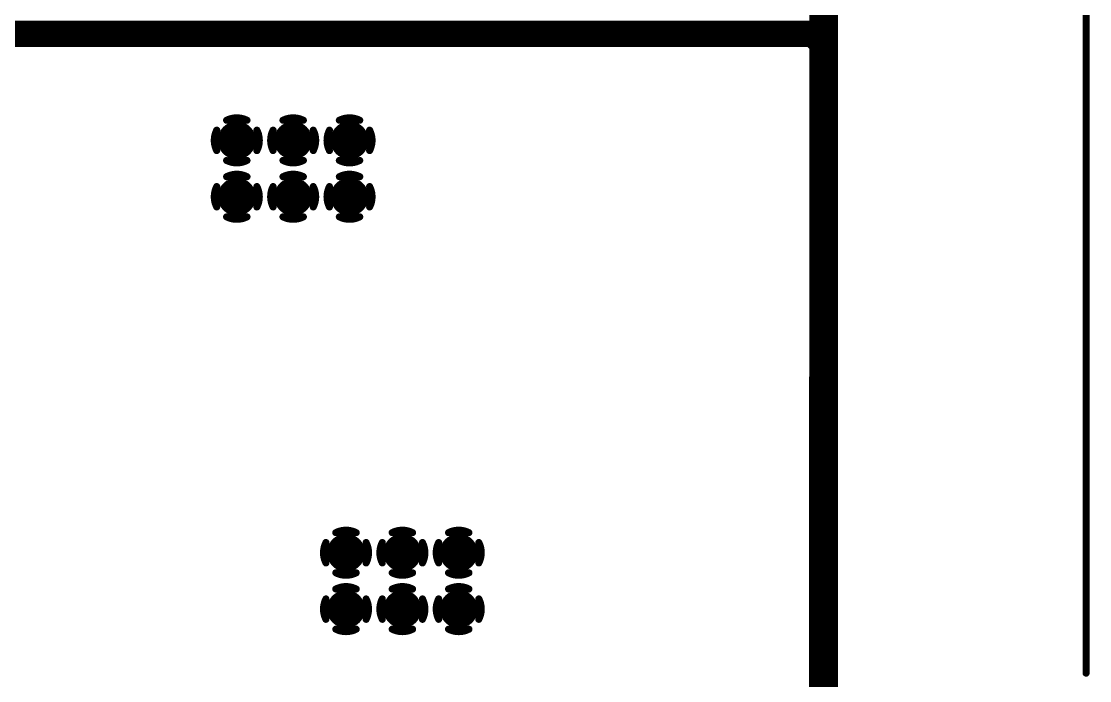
# Model space of a CAD drawing. Header units: millimetres. Extents: x 6.83 to 16.18, y 4.59 to 12.3.
# Drawn here: x 14.631 to 16.147, y 8.739 to 9.674 of the extents above; entities that cross this region are included whole.
import ezdxf

# ---------------------------------------------------------------- set-up
doc = ezdxf.new("R2010")
doc.units = ezdxf.units.MM
doc.header["$MEASUREMENT"] = 0
for name, color, linetype in [('BottomLayer', 5, 'Continuous'), ('BottomSolder', 6, 'Continuous'), ('InternalPlane1', 76, 'Continuous'), ('InternalPlane2', 16, 'Continuous'), ('KeepOutLayer', 6, 'Continuous'), ('Mechanical1', 6, 'Continuous'), ('MultiLayer', 9, 'Continuous'), ('TopLayer', 1, 'Continuous'), ('TopOverlay', 2, 'Continuous'), ('TopSolder', 216, 'Continuous'), ('ViaHoleLayer', 16, 'Continuous')]:
    doc.layers.add(name, color=color, linetype=linetype)

msp = doc.modelspace()

# ---------------------------------------------------------------- linework, layer by layer
at = {"layer": 'BottomLayer'}
for p, q in [((15.7548, 12.1732), (15.7548, 9.6739)), ((15.7548, 9.6739), (13.3626, 9.6739)), ((13.4077, 9.644), (15.7417, 9.644)), ((15.7417, 9.644), (15.7501, 9.6356)), ((15.7501, 9.6356), (15.7493, 4.9403))]:
    msp.add_line(p, q, dxfattribs=at)
at = {"layer": 'BottomLayer', "const_width": 0.015}
for points in [[(14.9294, 9.5053, 1), (14.9444, 9.5053, 1)], [(15.0094, 9.5053, 1), (15.0244, 9.5053, 1)], [(15.0894, 9.5053, 1), (15.1044, 9.5053, 1)], [(14.9294, 9.4253, 1), (14.9444, 9.4253, 1)], [(15.0094, 9.4253, 1), (15.0244, 9.4253, 1)], [(15.0894, 9.4253, 1), (15.1044, 9.4253, 1)], [(15.0844, 8.9203, 1), (15.0994, 8.9203, 1)], [(15.1644, 8.9203, 1), (15.1794, 8.9203, 1)], [(15.2444, 8.9203, 1), (15.2594, 8.9203, 1)], [(15.0844, 8.8403, 1), (15.0994, 8.8403, 1)], [(15.1644, 8.8403, 1), (15.1794, 8.8403, 1)], [(15.2444, 8.8403, 1), (15.2594, 8.8403, 1)]]:
    msp.add_lwpolyline(points, format="xyb", close=True, dxfattribs=at)
at = {"layer": 'BottomSolder', "const_width": 0.019}
for points in [[(14.9274, 9.5053, 1), (14.9464, 9.5053, 1)], [(15.0074, 9.5053, 1), (15.0264, 9.5053, 1)], [(15.0874, 9.5053, 1), (15.1064, 9.5053, 1)], [(14.9274, 9.4253, 1), (14.9464, 9.4253, 1)], [(15.0074, 9.4253, 1), (15.0264, 9.4253, 1)], [(15.0874, 9.4253, 1), (15.1064, 9.4253, 1)], [(15.0824, 8.9203, 1), (15.1014, 8.9203, 1)], [(15.1624, 8.9203, 1), (15.1814, 8.9203, 1)], [(15.2424, 8.9203, 1), (15.2614, 8.9203, 1)], [(15.0824, 8.8403, 1), (15.1014, 8.8403, 1)], [(15.1624, 8.8403, 1), (15.1814, 8.8403, 1)], [(15.2424, 8.8403, 1), (15.2614, 8.8403, 1)]]:
    msp.add_lwpolyline(points, format="xyb", close=True, dxfattribs=at)
at = {"layer": 'InternalPlane1'}
for p, q in [((12.8312, 9.644), (15.75, 9.644)), ((15.75, 9.644), (15.75, 4.9477))]:
    msp.add_line(p, q, dxfattribs=at)
for points, const_width in [([(15.7701, 4.9394), (15.7701, 12.1796)], 0.04), ([(12.8226, 9.6591), (15.7745, 9.6591)], 0.03)]:
    msp.add_lwpolyline(points, dxfattribs=dict(at, const_width=const_width))
for points, const_width in [([(15.767, 9.6591, 1), (15.782, 9.6591, 1)], 0.015), ([(14.9199, 9.5338, 1), (14.9249, 9.5338, 1)], 0.005), ([(14.9489, 9.5338, 1), (14.9539, 9.5338, 1)], 0.005), ([(14.9999, 9.5338, 1), (15.0049, 9.5338, 1)], 0.005), ([(15.0289, 9.5338, 1), (15.0339, 9.5338, 1)], 0.005), ([(15.0799, 9.5338, 1), (15.0849, 9.5338, 1)], 0.005), ([(15.1089, 9.5338, 1), (15.1139, 9.5338, 1)], 0.005), ([(14.9059, 9.5198, 1), (14.9109, 9.5198, 1)], 0.005), ([(14.9629, 9.5198, 1), (14.9679, 9.5198, 1)], 0.005), ([(14.9859, 9.5198, 1), (14.9909, 9.5198, 1)], 0.005), ([(15.0429, 9.5198, 1), (15.0479, 9.5198, 1)], 0.005), ([(15.0659, 9.5198, 1), (15.0709, 9.5198, 1)], 0.005), ([(15.1229, 9.5198, 1), (15.1279, 9.5198, 1)], 0.005), ([(14.9059, 9.4908, 1), (14.9109, 9.4908, 1)], 0.005), ([(14.9629, 9.4908, 1), (14.9679, 9.4908, 1)], 0.005), ([(14.9859, 9.4908, 1), (14.9909, 9.4908, 1)], 0.005), ([(15.0429, 9.4908, 1), (15.0479, 9.4908, 1)], 0.005), ([(15.0659, 9.4908, 1), (15.0709, 9.4908, 1)], 0.005), ([(15.1229, 9.4908, 1), (15.1279, 9.4908, 1)], 0.005), ([(14.9199, 9.4768, 1), (14.9249, 9.4768, 1)], 0.005), ([(14.9489, 9.4768, 1), (14.9539, 9.4768, 1)], 0.005), ([(14.9999, 9.4768, 1), (15.0049, 9.4768, 1)], 0.005), ([(15.0289, 9.4768, 1), (15.0339, 9.4768, 1)], 0.005), ([(15.0799, 9.4768, 1), (15.0849, 9.4768, 1)], 0.005), ([(15.1089, 9.4768, 1), (15.1139, 9.4768, 1)], 0.005), ([(14.9199, 9.4538, 1), (14.9249, 9.4538, 1)], 0.005), ([(14.9489, 9.4538, 1), (14.9539, 9.4538, 1)], 0.005), ([(14.9999, 9.4538, 1), (15.0049, 9.4538, 1)], 0.005), ([(15.0289, 9.4538, 1), (15.0339, 9.4538, 1)], 0.005), ([(15.0799, 9.4538, 1), (15.0849, 9.4538, 1)], 0.005), ([(15.1089, 9.4538, 1), (15.1139, 9.4538, 1)], 0.005), ([(14.9059, 9.4398, 1), (14.9109, 9.4398, 1)], 0.005), ([(14.9629, 9.4398, 1), (14.9679, 9.4398, 1)], 0.005), ([(14.9859, 9.4398, 1), (14.9909, 9.4398, 1)], 0.005), ([(15.0429, 9.4398, 1), (15.0479, 9.4398, 1)], 0.005), ([(15.0659, 9.4398, 1), (15.0709, 9.4398, 1)], 0.005), ([(15.1229, 9.4398, 1), (15.1279, 9.4398, 1)], 0.005), ([(14.9059, 9.4108, 1), (14.9109, 9.4108, 1)], 0.005), ([(14.9629, 9.4108, 1), (14.9679, 9.4108, 1)], 0.005), ([(14.9859, 9.4108, 1), (14.9909, 9.4108, 1)], 0.005), ([(15.0429, 9.4108, 1), (15.0479, 9.4108, 1)], 0.005), ([(15.0659, 9.4108, 1), (15.0709, 9.4108, 1)], 0.005), ([(15.1229, 9.4108, 1), (15.1279, 9.4108, 1)], 0.005), ([(14.9199, 9.3968, 1), (14.9249, 9.3968, 1)], 0.005), ([(14.9489, 9.3968, 1), (14.9539, 9.3968, 1)], 0.005), ([(14.9999, 9.3968, 1), (15.0049, 9.3968, 1)], 0.005), ([(15.0289, 9.3968, 1), (15.0339, 9.3968, 1)], 0.005), ([(15.0799, 9.3968, 1), (15.0849, 9.3968, 1)], 0.005), ([(15.1089, 9.3968, 1), (15.1139, 9.3968, 1)], 0.005), ([(15.0749, 8.9488, 1), (15.0799, 8.9488, 1)], 0.005), ([(15.1039, 8.9488, 1), (15.1089, 8.9488, 1)], 0.005), ([(15.1549, 8.9488, 1), (15.1599, 8.9488, 1)], 0.005), ([(15.1839, 8.9488, 1), (15.1889, 8.9488, 1)], 0.005), ([(15.2349, 8.9488, 1), (15.2399, 8.9488, 1)], 0.005), ([(15.2639, 8.9488, 1), (15.2689, 8.9488, 1)], 0.005), ([(15.0609, 8.9348, 1), (15.0659, 8.9348, 1)], 0.005), ([(15.1179, 8.9348, 1), (15.1229, 8.9348, 1)], 0.005), ([(15.1409, 8.9348, 1), (15.1459, 8.9348, 1)], 0.005), ([(15.1979, 8.9348, 1), (15.2029, 8.9348, 1)], 0.005), ([(15.2209, 8.9348, 1), (15.2259, 8.9348, 1)], 0.005), ([(15.2779, 8.9348, 1), (15.2829, 8.9348, 1)], 0.005), ([(15.0609, 8.9058, 1), (15.0659, 8.9058, 1)], 0.005), ([(15.1179, 8.9058, 1), (15.1229, 8.9058, 1)], 0.005), ([(15.1409, 8.9058, 1), (15.1459, 8.9058, 1)], 0.005), ([(15.1979, 8.9058, 1), (15.2029, 8.9058, 1)], 0.005), ([(15.2209, 8.9058, 1), (15.2259, 8.9058, 1)], 0.005), ([(15.2779, 8.9058, 1), (15.2829, 8.9058, 1)], 0.005), ([(15.0749, 8.8918, 1), (15.0799, 8.8918, 1)], 0.005), ([(15.1039, 8.8918, 1), (15.1089, 8.8918, 1)], 0.005), ([(15.1549, 8.8918, 1), (15.1599, 8.8918, 1)], 0.005), ([(15.1839, 8.8918, 1), (15.1889, 8.8918, 1)], 0.005), ([(15.2349, 8.8918, 1), (15.2399, 8.8918, 1)], 0.005), ([(15.2639, 8.8918, 1), (15.2689, 8.8918, 1)], 0.005), ([(15.0749, 8.8688, 1), (15.0799, 8.8688, 1)], 0.005), ([(15.1039, 8.8688, 1), (15.1089, 8.8688, 1)], 0.005), ([(15.1549, 8.8688, 1), (15.1599, 8.8688, 1)], 0.005), ([(15.1839, 8.8688, 1), (15.1889, 8.8688, 1)], 0.005), ([(15.2349, 8.8688, 1), (15.2399, 8.8688, 1)], 0.005), ([(15.2639, 8.8688, 1), (15.2689, 8.8688, 1)], 0.005), ([(15.0609, 8.8548, 1), (15.0659, 8.8548, 1)], 0.005), ([(15.1179, 8.8548, 1), (15.1229, 8.8548, 1)], 0.005), ([(15.1409, 8.8548, 1), (15.1459, 8.8548, 1)], 0.005), ([(15.1979, 8.8548, 1), (15.2029, 8.8548, 1)], 0.005), ([(15.2209, 8.8548, 1), (15.2259, 8.8548, 1)], 0.005), ([(15.2779, 8.8548, 1), (15.2829, 8.8548, 1)], 0.005), ([(15.0609, 8.8258, 1), (15.0659, 8.8258, 1)], 0.005), ([(15.1179, 8.8258, 1), (15.1229, 8.8258, 1)], 0.005), ([(15.1409, 8.8258, 1), (15.1459, 8.8258, 1)], 0.005), ([(15.1979, 8.8258, 1), (15.2029, 8.8258, 1)], 0.005), ([(15.2209, 8.8258, 1), (15.2259, 8.8258, 1)], 0.005), ([(15.2779, 8.8258, 1), (15.2829, 8.8258, 1)], 0.005), ([(15.0749, 8.8118, 1), (15.0799, 8.8118, 1)], 0.005), ([(15.1039, 8.8118, 1), (15.1089, 8.8118, 1)], 0.005), ([(15.1549, 8.8118, 1), (15.1599, 8.8118, 1)], 0.005), ([(15.1839, 8.8118, 1), (15.1889, 8.8118, 1)], 0.005), ([(15.2349, 8.8118, 1), (15.2399, 8.8118, 1)], 0.005), ([(15.2639, 8.8118, 1), (15.2689, 8.8118, 1)], 0.005)]:
    msp.add_lwpolyline(points, format="xyb", close=True, dxfattribs=dict(at, const_width=const_width))
at = {"layer": 'InternalPlane1', "const_width": 0.01}
for points in [[(14.9224, 9.5338, -0.240079), (14.9514, 9.5338)], [(15.0024, 9.5338, -0.240079), (15.0314, 9.5338)], [(15.0824, 9.5338, -0.240079), (15.1114, 9.5338)], [(14.9084, 9.4908, -0.240079), (14.9084, 9.5198)], [(14.9654, 9.5198, -0.240079), (14.9654, 9.4908)], [(14.9884, 9.4908, -0.240079), (14.9884, 9.5198)], [(15.0454, 9.5198, -0.240079), (15.0454, 9.4908)], [(15.0684, 9.4908, -0.240079), (15.0684, 9.5198)], [(15.1254, 9.5198, -0.240079), (15.1254, 9.4908)], [(14.9514, 9.4768, -0.240079), (14.9224, 9.4768)], [(15.0314, 9.4768, -0.240079), (15.0024, 9.4768)], [(15.1114, 9.4768, -0.240079), (15.0824, 9.4768)], [(14.9224, 9.4538, -0.240079), (14.9514, 9.4538)], [(15.0024, 9.4538, -0.240079), (15.0314, 9.4538)], [(15.0824, 9.4538, -0.240079), (15.1114, 9.4538)], [(14.9084, 9.4108, -0.240079), (14.9084, 9.4398)], [(14.9654, 9.4398, -0.240079), (14.9654, 9.4108)], [(14.9884, 9.4108, -0.240079), (14.9884, 9.4398)], [(15.0454, 9.4398, -0.240079), (15.0454, 9.4108)], [(15.0684, 9.4108, -0.240079), (15.0684, 9.4398)], [(15.1254, 9.4398, -0.240079), (15.1254, 9.4108)], [(14.9514, 9.3968, -0.240079), (14.9224, 9.3968)], [(15.0314, 9.3968, -0.240079), (15.0024, 9.3968)], [(15.1114, 9.3968, -0.240079), (15.0824, 9.3968)], [(15.0774, 8.9488, -0.240079), (15.1064, 8.9488)], [(15.1574, 8.9488, -0.240079), (15.1864, 8.9488)], [(15.2374, 8.9488, -0.240079), (15.2664, 8.9488)], [(15.0634, 8.9058, -0.240079), (15.0634, 8.9348)], [(15.1204, 8.9348, -0.240079), (15.1204, 8.9058)], [(15.1434, 8.9058, -0.240079), (15.1434, 8.9348)], [(15.2004, 8.9348, -0.240079), (15.2004, 8.9058)], [(15.2234, 8.9058, -0.240079), (15.2234, 8.9348)], [(15.2804, 8.9348, -0.240079), (15.2804, 8.9058)], [(15.1064, 8.8918, -0.240079), (15.0774, 8.8918)], [(15.1864, 8.8918, -0.240079), (15.1574, 8.8918)], [(15.2664, 8.8918, -0.240079), (15.2374, 8.8918)], [(15.0774, 8.8688, -0.240079), (15.1064, 8.8688)], [(15.1574, 8.8688, -0.240079), (15.1864, 8.8688)], [(15.2374, 8.8688, -0.240079), (15.2664, 8.8688)], [(15.0634, 8.8258, -0.240079), (15.0634, 8.8548)], [(15.1204, 8.8548, -0.240079), (15.1204, 8.8258)], [(15.1434, 8.8258, -0.240079), (15.1434, 8.8548)], [(15.2004, 8.8548, -0.240079), (15.2004, 8.8258)], [(15.2234, 8.8258, -0.240079), (15.2234, 8.8548)], [(15.2804, 8.8548, -0.240079), (15.2804, 8.8258)], [(15.1064, 8.8118, -0.240079), (15.0774, 8.8118)], [(15.1864, 8.8118, -0.240079), (15.1574, 8.8118)], [(15.2664, 8.8118, -0.240079), (15.2374, 8.8118)]]:
    msp.add_lwpolyline(points, format="xyb", dxfattribs=at)
at = {"layer": 'InternalPlane2'}
for p, q in [((15.75, 12.1712), (15.75, 9.6692)), ((15.75, 9.6692), (12.8265, 9.6692)), ((12.8284, 9.639), (15.75, 9.639)), ((15.75, 9.639), (15.75, 4.9477))]:
    msp.add_line(p, q, dxfattribs=at)
for points, const_width in [([(15.7701, 4.9394), (15.7701, 12.1796)], 0.04), ([(12.8176, 9.6541), (15.7651, 9.6541)], 0.03)]:
    msp.add_lwpolyline(points, dxfattribs=dict(at, const_width=const_width))
for points, const_width in [([(15.7576, 9.6541, 1), (15.7726, 9.6541, 1)], 0.015), ([(14.9234, 9.5053, 1), (14.9504, 9.5053, 1)], 0.027), ([(15.0034, 9.5053, 1), (15.0304, 9.5053, 1)], 0.027), ([(15.0834, 9.5053, 1), (15.1104, 9.5053, 1)], 0.027), ([(14.9234, 9.4253, 1), (14.9504, 9.4253, 1)], 0.027), ([(15.0034, 9.4253, 1), (15.0304, 9.4253, 1)], 0.027), ([(15.0834, 9.4253, 1), (15.1104, 9.4253, 1)], 0.027), ([(15.0784, 8.9203, 1), (15.1054, 8.9203, 1)], 0.027), ([(15.1584, 8.9203, 1), (15.1854, 8.9203, 1)], 0.027), ([(15.2384, 8.9203, 1), (15.2654, 8.9203, 1)], 0.027), ([(15.0784, 8.8403, 1), (15.1054, 8.8403, 1)], 0.027), ([(15.1584, 8.8403, 1), (15.1854, 8.8403, 1)], 0.027), ([(15.2384, 8.8403, 1), (15.2654, 8.8403, 1)], 0.027)]:
    msp.add_lwpolyline(points, format="xyb", close=True, dxfattribs=dict(at, const_width=const_width))
at = {"layer": 'KeepOutLayer', "const_width": 0.01}
for points in [[(15.7701, 4.9394), (15.7701, 12.1796)], [(15.7708, 4.9391), (15.7708, 12.1792)]]:
    msp.add_lwpolyline(points, dxfattribs=at)
at = {"layer": 'Mechanical1', "const_width": 0.01}
msp.add_lwpolyline([(15.7708, 4.9391), (15.7708, 12.1792)], dxfattribs=at)
at = {"layer": 'MultiLayer', "const_width": 0.015}
for points in [[(14.9294, 9.5053, 1), (14.9444, 9.5053, 1)], [(15.0094, 9.5053, 1), (15.0244, 9.5053, 1)], [(15.0894, 9.5053, 1), (15.1044, 9.5053, 1)], [(14.9294, 9.4253, 1), (14.9444, 9.4253, 1)], [(15.0094, 9.4253, 1), (15.0244, 9.4253, 1)], [(15.0894, 9.4253, 1), (15.1044, 9.4253, 1)], [(15.0844, 8.9203, 1), (15.0994, 8.9203, 1)], [(15.1644, 8.9203, 1), (15.1794, 8.9203, 1)], [(15.2444, 8.9203, 1), (15.2594, 8.9203, 1)], [(15.0844, 8.8403, 1), (15.0994, 8.8403, 1)], [(15.1644, 8.8403, 1), (15.1794, 8.8403, 1)], [(15.2444, 8.8403, 1), (15.2594, 8.8403, 1)]]:
    msp.add_lwpolyline(points, format="xyb", close=True, dxfattribs=at)
at = {"layer": 'TopLayer'}
for p, q in [((14.4116, 9.644), (15.75, 9.644)), ((15.75, 9.644), (15.7501, 5.2189))]:
    msp.add_line(p, q, dxfattribs=at)
at = {"layer": 'TopLayer', "const_width": 0.015}
for points in [[(14.9294, 9.5053, 1), (14.9444, 9.5053, 1)], [(15.0094, 9.5053, 1), (15.0244, 9.5053, 1)], [(15.0894, 9.5053, 1), (15.1044, 9.5053, 1)], [(14.9294, 9.4253, 1), (14.9444, 9.4253, 1)], [(15.0094, 9.4253, 1), (15.0244, 9.4253, 1)], [(15.0894, 9.4253, 1), (15.1044, 9.4253, 1)], [(15.0844, 8.9203, 1), (15.0994, 8.9203, 1)], [(15.1644, 8.9203, 1), (15.1794, 8.9203, 1)], [(15.2444, 8.9203, 1), (15.2594, 8.9203, 1)], [(15.0844, 8.8403, 1), (15.0994, 8.8403, 1)], [(15.1644, 8.8403, 1), (15.1794, 8.8403, 1)], [(15.2444, 8.8403, 1), (15.2594, 8.8403, 1)]]:
    msp.add_lwpolyline(points, format="xyb", close=True, dxfattribs=at)
at = {"layer": 'TopOverlay', "const_width": 0.01}
msp.add_lwpolyline([(16.1423, 8.7494), (16.1423, 12.2807)], dxfattribs=at)
at = {"layer": 'TopOverlay', "const_width": 0.005}
msp.add_lwpolyline([(16.1398, 8.7494, 1), (16.1448, 8.7494, 1)], format="xyb", close=True, dxfattribs=at)
at = {"layer": 'TopSolder', "const_width": 0.019}
for points in [[(14.9274, 9.5053, 1), (14.9464, 9.5053, 1)], [(15.0074, 9.5053, 1), (15.0264, 9.5053, 1)], [(15.0874, 9.5053, 1), (15.1064, 9.5053, 1)], [(14.9274, 9.4253, 1), (14.9464, 9.4253, 1)], [(15.0074, 9.4253, 1), (15.0264, 9.4253, 1)], [(15.0874, 9.4253, 1), (15.1064, 9.4253, 1)], [(15.0824, 8.9203, 1), (15.1014, 8.9203, 1)], [(15.1624, 8.9203, 1), (15.1814, 8.9203, 1)], [(15.2424, 8.9203, 1), (15.2614, 8.9203, 1)], [(15.0824, 8.8403, 1), (15.1014, 8.8403, 1)], [(15.1624, 8.8403, 1), (15.1814, 8.8403, 1)], [(15.2424, 8.8403, 1), (15.2614, 8.8403, 1)]]:
    msp.add_lwpolyline(points, format="xyb", close=True, dxfattribs=at)
at = {"layer": 'ViaHoleLayer', "const_width": 0.007}
for points in [[(14.9334, 9.5053, 1), (14.9404, 9.5053, 1)], [(15.0134, 9.5053, 1), (15.0204, 9.5053, 1)], [(15.0934, 9.5053, 1), (15.1004, 9.5053, 1)], [(14.9334, 9.4253, 1), (14.9404, 9.4253, 1)], [(15.0134, 9.4253, 1), (15.0204, 9.4253, 1)], [(15.0934, 9.4253, 1), (15.1004, 9.4253, 1)], [(15.0884, 8.9203, 1), (15.0954, 8.9203, 1)], [(15.1684, 8.9203, 1), (15.1754, 8.9203, 1)], [(15.2484, 8.9203, 1), (15.2554, 8.9203, 1)], [(15.0884, 8.8403, 1), (15.0954, 8.8403, 1)], [(15.1684, 8.8403, 1), (15.1754, 8.8403, 1)], [(15.2484, 8.8403, 1), (15.2554, 8.8403, 1)]]:
    msp.add_lwpolyline(points, format="xyb", close=True, dxfattribs=at)

doc.saveas('drawing.dxf')
